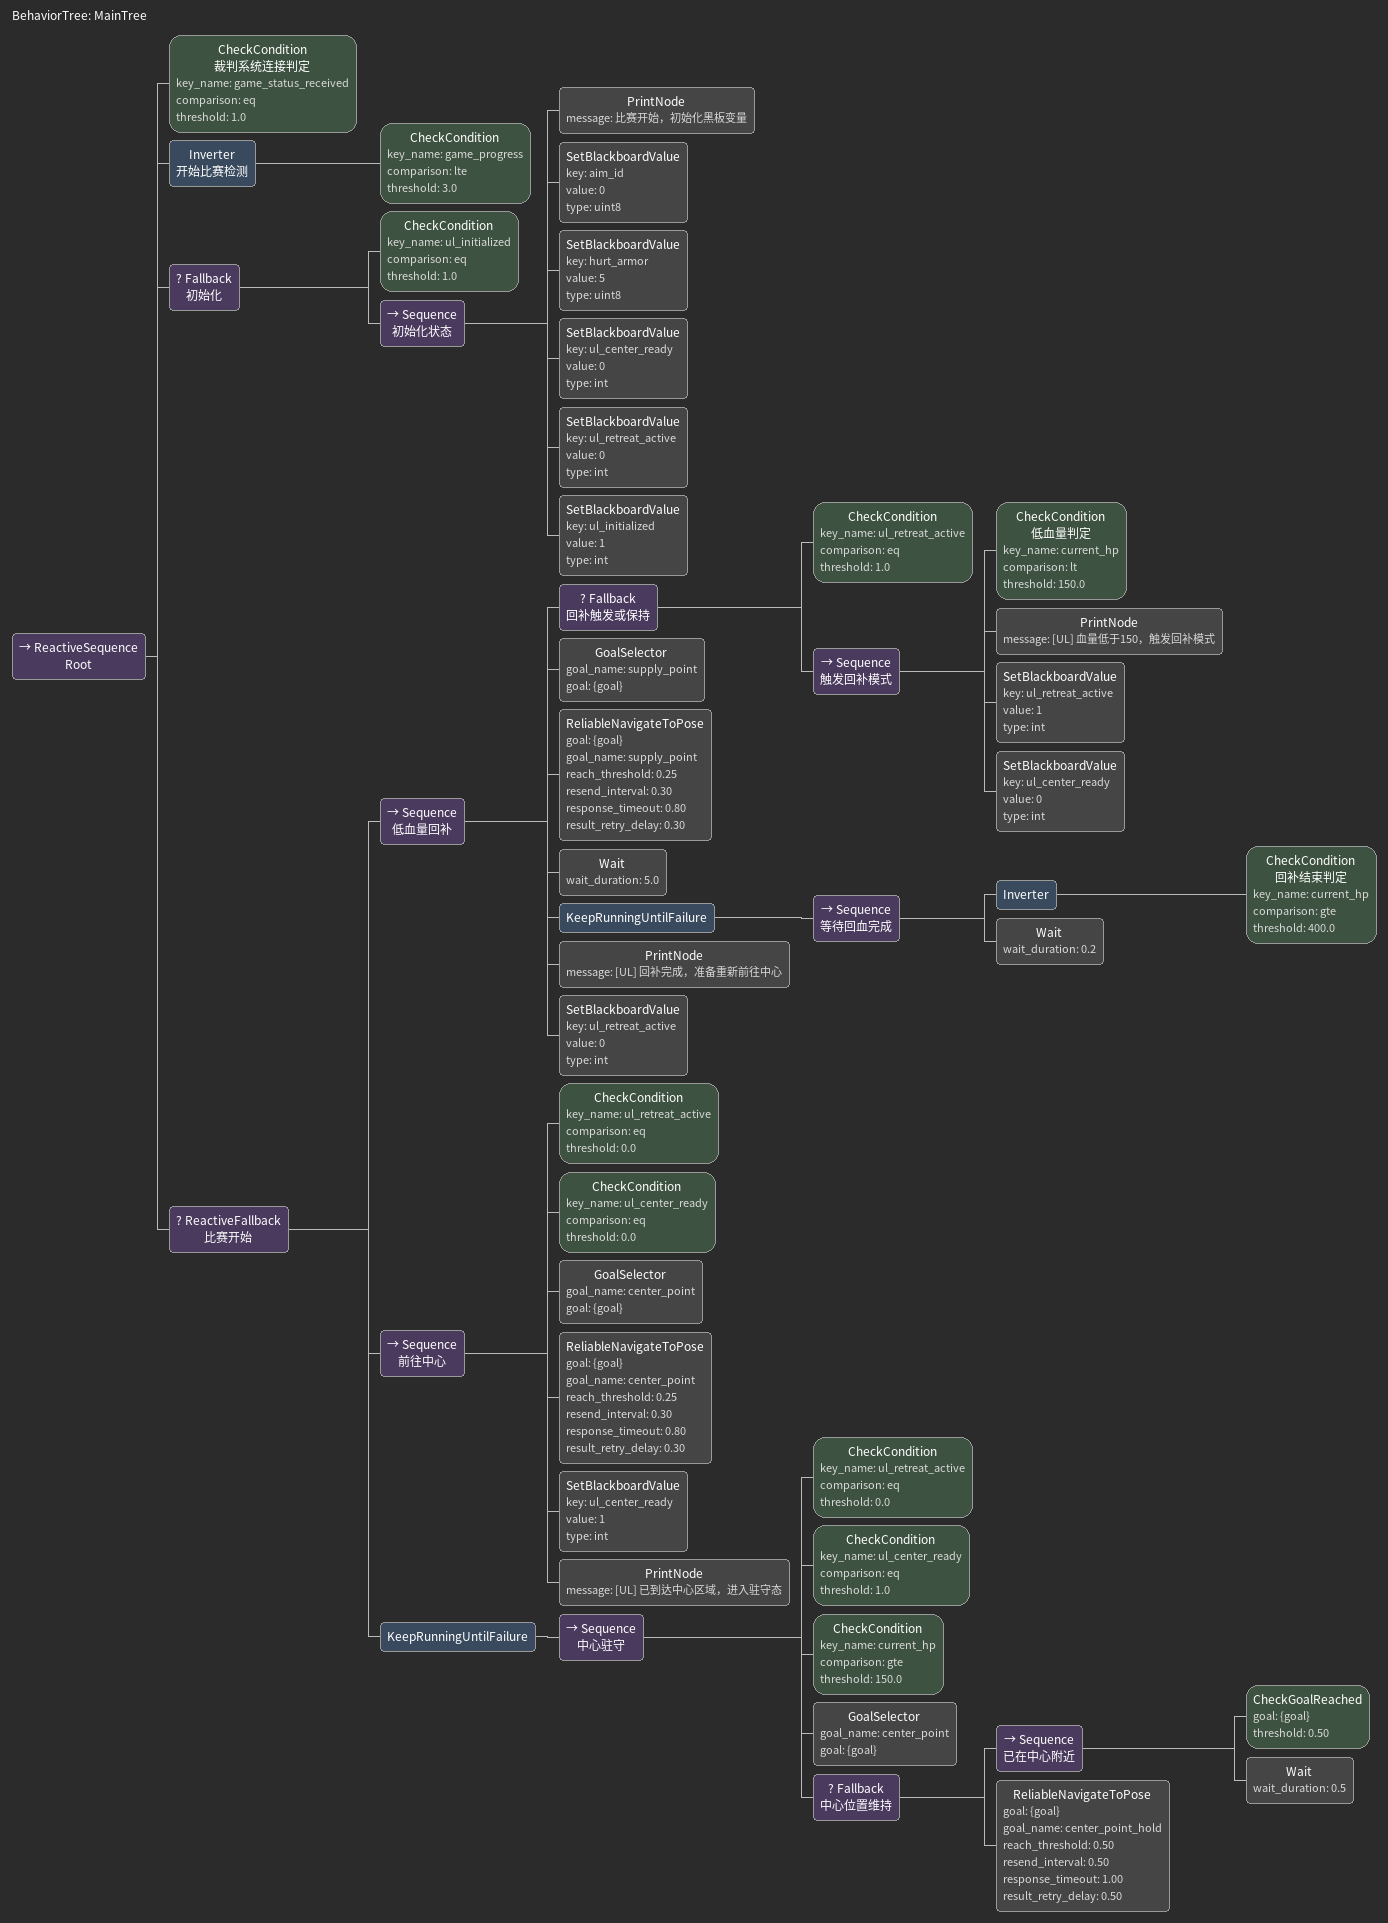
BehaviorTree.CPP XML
<?xml version="1.0" encoding="UTF-8"?>
<root BTCPP_format="3" main_tree_to_execute="MainTree">
  <BehaviorTree ID="MainTree">
    <ReactiveSequence name="Root">
      <CheckCondition name="裁判系统连接判定"
                      key_name="game_status_received"
                      comparison="eq"
                      threshold="1.0"/>
      <Inverter name="开始比赛检测">
        <CheckCondition key_name="game_progress"
                        comparison="lte"
                        threshold="3.0"/>
      </Inverter>

      <Fallback name="初始化">
        <CheckCondition key_name="ul_initialized"
                        comparison="eq"
                        threshold="1.0"/>
        <Sequence name="初始化状态">
          <PrintNode message="比赛开始，初始化黑板变量"/>
          <SetBlackboardValue key="aim_id"
                              value="0"
                              type="uint8"/>
          <SetBlackboardValue key="hurt_armor"
                              value="5"
                              type="uint8"/>
          <SetBlackboardValue key="ul_center_ready"
                              value="0"
                              type="int"/>
          <SetBlackboardValue key="ul_retreat_active"
                              value="0"
                              type="int"/>
          <SetBlackboardValue key="ul_initialized"
                              value="1"
                              type="int"/>
        </Sequence>
      </Fallback>

      <ReactiveFallback name="比赛开始">
        <Sequence name="低血量回补">
          <Fallback name="回补触发或保持">
            <CheckCondition key_name="ul_retreat_active"
                            comparison="eq"
                            threshold="1.0"/>
            <Sequence name="触发回补模式">
              <CheckCondition name="低血量判定"
                              key_name="current_hp"
                              comparison="lt"
                              threshold="150.0"/>
              <PrintNode message="[UL] 血量低于150，触发回补模式"/>
              <SetBlackboardValue key="ul_retreat_active"
                                  value="1"
                                  type="int"/>
              <SetBlackboardValue key="ul_center_ready"
                                  value="0"
                                  type="int"/>
            </Sequence>
          </Fallback>
          <GoalSelector goal_name="supply_point"
                        goal="{goal}"/>
          <ReliableNavigateToPose goal="{goal}"
                                  goal_name="supply_point"
                                  reach_threshold="0.25"
                                  resend_interval="0.30"
                                  response_timeout="0.80"
                                  result_retry_delay="0.30"/>
          <Wait wait_duration="5.0"/>
          <KeepRunningUntilFailure>
            <Sequence name="等待回血完成">
              <Inverter>
                <CheckCondition name="回补结束判定"
                                key_name="current_hp"
                                comparison="gte"
                                threshold="400.0"/>
              </Inverter>
              <Wait wait_duration="0.2"/>
            </Sequence>
          </KeepRunningUntilFailure>
          <PrintNode message="[UL] 回补完成，准备重新前往中心"/>
          <SetBlackboardValue key="ul_retreat_active"
                              value="0"
                              type="int"/>
        </Sequence>

        <Sequence name="前往中心">
          <CheckCondition key_name="ul_retreat_active"
                          comparison="eq"
                          threshold="0.0"/>
          <CheckCondition key_name="ul_center_ready"
                          comparison="eq"
                          threshold="0.0"/>
          <GoalSelector goal_name="center_point"
                        goal="{goal}"/>
          <ReliableNavigateToPose goal="{goal}"
                                  goal_name="center_point"
                                  reach_threshold="0.25"
                                  resend_interval="0.30"
                                  response_timeout="0.80"
                                  result_retry_delay="0.30"/>
          <SetBlackboardValue key="ul_center_ready"
                              value="1"
                              type="int"/>
          <PrintNode message="[UL] 已到达中心区域，进入驻守态"/>
        </Sequence>

        <KeepRunningUntilFailure>
          <Sequence name="中心驻守">
            <CheckCondition key_name="ul_retreat_active"
                            comparison="eq"
                            threshold="0.0"/>
            <CheckCondition key_name="ul_center_ready"
                            comparison="eq"
                            threshold="1.0"/>
            <CheckCondition key_name="current_hp"
                            comparison="gte"
                            threshold="150.0"/>
            <GoalSelector goal_name="center_point"
                          goal="{goal}"/>
            <Fallback name="中心位置维持">
              <Sequence name="已在中心附近">
                <CheckGoalReached goal="{goal}"
                                  threshold="0.50"/>
                <Wait wait_duration="0.5"/>
              </Sequence>
              <ReliableNavigateToPose goal="{goal}"
                                      goal_name="center_point_hold"
                                      reach_threshold="0.50"
                                      resend_interval="0.50"
                                      response_timeout="1.00"
                                      result_retry_delay="0.50"/>
            </Fallback>
          </Sequence>
        </KeepRunningUntilFailure>
      </ReactiveFallback>
    </ReactiveSequence>
  </BehaviorTree>

  <!-- =========================
       TreeNodesModel
       ========================= -->
</root>
